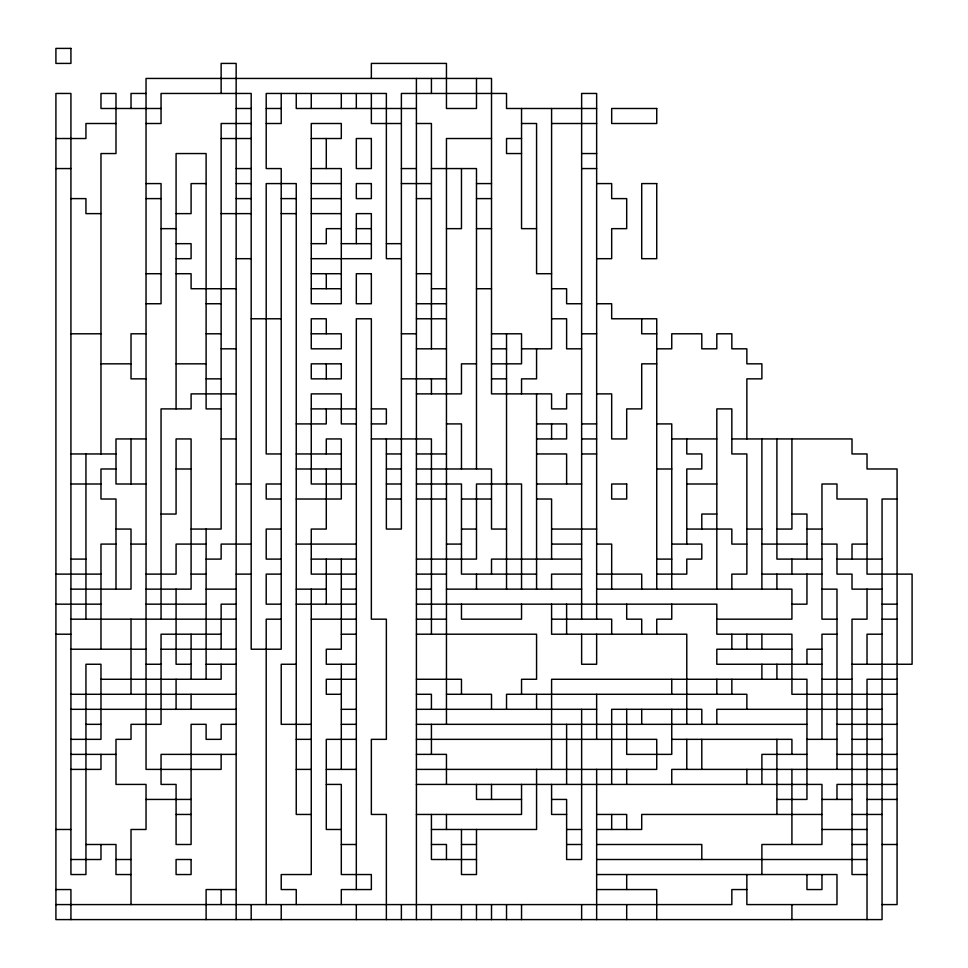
<?xml version="1.0" encoding="UTF-8"?>
<svg xmlns="http://www.w3.org/2000/svg" width="968" height="968" viewBox="0 0 968 968"><rect width="100%" height="100%" fill="white"/><g stroke="black" fill="none" stroke-linecap="round" stroke-linejoin="round"><path stroke-width="1.45" d="M146.035 93.46L131.019 93.46L131.019 108.489M161.051 108.489L100.975 108.489L100.975 93.46L115.991 93.46L115.991 153.549L100.975 153.549L100.975 453.956M236.156 108.489L251.184 108.489M266.2 108.489L281.216 108.489M416.409 108.489L296.244 108.489L296.244 93.46M596.651 108.489L506.53 108.489L506.53 93.46L401.381 93.46L401.381 529.06L386.365 529.06L386.365 438.94M115.991 123.505L85.946 123.505L85.946 138.521L55.914 138.521M146.035 123.505L161.051 123.505L161.051 93.46L251.184 93.46L251.184 649.225L281.216 649.225L281.216 168.565L266.2 168.565L266.2 93.46L386.365 93.46L386.365 258.686L401.381 258.686M251.184 123.505L221.14 123.505L221.14 529.06L191.095 529.06M266.2 123.505L281.216 123.505L281.216 93.46M401.381 123.505L371.349 123.505L371.349 93.46M416.409 123.505L431.425 123.505L431.425 348.819M521.546 123.505L536.574 123.505L536.574 273.714L551.591 273.714M551.591 123.505L596.651 123.505M221.14 138.521L251.184 138.521M311.26 138.521L341.305 138.521L341.305 123.505L311.26 123.505L311.26 303.746L341.305 303.746L341.305 168.565L311.26 168.565M491.514 138.521L446.454 138.521L446.454 724.33M521.546 138.521L506.53 138.521L506.53 153.549L521.546 153.549M581.635 153.549L596.651 153.549M55.914 168.565L70.93 168.565M236.156 168.565L251.184 168.565M401.381 168.565L416.409 168.565M431.425 168.565L476.486 168.565L476.486 468.984M581.635 168.565L596.651 168.565M146.035 183.581L161.051 183.581L161.051 303.746L146.035 303.746M206.111 183.581L191.095 183.581L191.095 213.626L176.079 213.626M236.156 183.581L251.184 183.581M311.26 183.581L341.305 183.581M401.381 183.581L431.425 183.581M476.486 183.581L491.514 183.581M596.651 183.581L611.679 183.581L611.679 198.609L626.695 198.609L626.695 228.654L611.679 228.654L611.679 258.686L596.651 258.686M70.93 198.609L85.946 198.609L85.946 213.626L100.975 213.626M146.035 198.609L161.051 198.609M236.156 198.609L251.184 198.609M281.216 198.609L296.244 198.609M311.26 198.609L341.305 198.609M416.409 198.609L431.425 198.609M476.486 198.609L491.514 198.609M221.14 213.626L251.184 213.626M281.216 213.626L296.244 213.626M311.26 213.626L341.305 213.626M161.051 228.654L176.079 228.654M341.305 228.654L326.289 228.654L326.289 243.67L311.26 243.67M356.321 228.654L371.349 228.654M446.454 228.654L461.47 228.654L461.47 168.565M476.486 228.654L491.514 228.654M536.574 228.654L521.546 228.654L521.546 108.489M176.079 243.67L191.095 243.67L191.095 258.686L176.079 258.686M341.305 243.67L371.349 243.67M386.365 243.67L401.381 243.67M236.156 258.686L251.184 258.686M311.26 258.686L371.349 258.686L371.349 213.626L356.321 213.626L356.321 243.67M146.035 273.714L161.051 273.714M176.079 273.714L191.095 273.714L191.095 288.73L236.156 288.73M311.26 273.714L341.305 273.714M416.409 273.714L431.425 273.714M311.26 288.73L341.305 288.73M431.425 288.73L446.454 288.73M476.486 288.73L491.514 288.73M551.591 288.73L566.619 288.73L566.619 303.746L581.635 303.746M206.111 303.746L221.14 303.746M416.409 303.746L446.454 303.746M596.651 303.746L611.679 303.746L611.679 318.774L656.74 318.774L656.74 589.149M251.184 318.774L281.216 318.774M416.409 318.774L446.454 318.774M551.591 318.774L566.619 318.774L566.619 348.819L581.635 348.819M70.93 333.791L100.975 333.791M146.035 333.791L131.019 333.791L131.019 378.851L146.035 378.851M206.111 333.791L221.14 333.791M311.26 333.791L341.305 333.791L341.305 348.819L311.26 348.819L311.26 318.774L326.289 318.774L326.289 333.791M401.381 333.791L416.409 333.791M491.514 333.791L521.546 333.791L521.546 363.835L491.514 363.835M581.635 333.791L596.651 333.791M656.74 333.791L641.711 333.791L641.711 318.774M221.14 348.819L236.156 348.819M416.409 348.819L446.454 348.819M491.514 348.819L506.53 348.819M521.546 348.819L551.591 348.819L551.591 108.489M656.74 348.819L671.756 348.819L671.756 333.791L701.8 333.791L701.8 348.819L716.816 348.819L716.816 333.791L731.844 333.791L731.844 348.819L746.86 348.819L746.86 363.835L761.889 363.835L761.889 378.851L746.86 378.851L746.86 438.94M100.975 363.835L131.019 363.835M176.079 363.835L206.111 363.835M476.486 363.835L461.47 363.835L461.47 393.879L416.409 393.879M656.74 363.835L641.711 363.835L641.711 408.895L626.695 408.895L626.695 438.94L611.679 438.94L611.679 393.879L596.651 393.879M206.111 378.851L221.14 378.851M401.381 378.851L446.454 378.851M491.514 378.851L506.53 378.851M236.156 393.879L191.095 393.879L191.095 408.895L161.051 408.895L161.051 619.181M581.635 393.879L566.619 393.879L566.619 408.895L551.591 408.895L551.591 393.879L491.514 393.879L491.514 78.444L146.035 78.444L146.035 769.391L221.14 769.391L221.14 754.375M221.14 408.895L206.111 408.895L206.111 153.549L176.079 153.549L176.079 408.895M311.26 408.895L356.321 408.895M371.349 408.895L386.365 408.895L386.365 423.911L371.349 423.911M296.244 423.911L326.289 423.911L326.289 408.895M356.321 423.911L341.305 423.911L341.305 393.879L311.26 393.879L311.26 484L356.321 484M446.454 423.911L461.47 423.911L461.47 468.984M536.574 423.911L566.619 423.911L566.619 438.94L536.574 438.94M581.635 423.911L596.651 423.911M656.74 423.911L671.756 423.911L671.756 589.149M146.035 438.94L115.991 438.94L115.991 484L146.035 484M221.14 438.94L236.156 438.94M371.349 438.94L431.425 438.94L431.425 634.209M581.635 438.94L596.651 438.94M671.756 438.94L716.816 438.94M731.844 438.94L852.009 438.94L852.009 453.956L867.025 453.956L867.025 468.984L897.07 468.984L897.07 904.584L882.054 904.584M70.93 453.956L115.991 453.956M281.216 453.956L266.2 453.956L266.2 183.581L296.244 183.581L296.244 814.451L311.26 814.451M296.244 453.956L341.305 453.956M386.365 453.956L401.381 453.956M416.409 453.956L446.454 453.956M536.574 453.956L566.619 453.956L566.619 484M581.635 453.956L596.651 453.956M115.991 468.984L100.975 468.984L100.975 499.016L115.991 499.016L115.991 589.149M176.079 468.984L191.095 468.984M296.244 468.984L341.305 468.984M386.365 468.984L401.381 468.984M416.409 468.984L491.514 468.984L491.514 529.06L506.53 529.06M656.74 468.984L671.756 468.984M70.93 484L100.975 484M236.156 484L251.184 484M281.216 484L266.2 484L266.2 499.016L281.216 499.016M386.365 484L401.381 484M416.409 484L461.47 484L461.47 574.121L536.574 574.121M536.574 484L581.635 484M686.784 484L716.816 484M296.244 499.016L341.305 499.016L341.305 438.94L326.289 438.94L326.289 453.956M386.365 499.016L401.381 499.016M416.409 499.016L446.454 499.016M461.47 499.016L491.514 499.016M536.574 499.016L551.591 499.016L551.591 559.105M897.07 499.016L882.054 499.016L882.054 919.6L55.914 919.6L55.914 93.46L70.93 93.46L70.93 874.54L85.946 874.54L85.946 664.254L100.975 664.254L100.975 739.346L70.93 739.346M161.051 514.044L176.079 514.044L176.079 438.94L191.095 438.94L191.095 589.149L146.035 589.149M716.816 514.044L701.8 514.044L701.8 529.06M791.921 514.044L806.949 514.044L806.949 559.105M115.991 529.06L131.019 529.06L131.019 589.149L70.93 589.149M281.216 529.06L266.2 529.06L266.2 559.105L281.216 559.105M461.47 529.06L476.486 529.06M551.591 529.06L596.651 529.06M686.784 529.06L731.844 529.06L731.844 544.089L746.86 544.089M746.86 529.06L761.889 529.06M776.905 529.06L791.921 529.06L791.921 438.94M806.949 529.06L821.965 529.06M115.991 544.089L100.975 544.089L100.975 649.225M131.019 544.089L146.035 544.089M206.111 544.089L176.079 544.089L176.079 574.121L146.035 574.121M251.184 544.089L221.14 544.089L221.14 559.105L206.111 559.105M296.244 544.089L356.321 544.089M446.454 544.089L461.47 544.089M551.591 544.089L581.635 544.089M596.651 544.089L611.679 544.089L611.679 589.149M671.756 544.089L701.8 544.089L701.8 559.105L686.784 559.105L686.784 574.121L656.74 574.121M761.889 544.089L806.949 544.089M821.965 544.089L836.981 544.089L836.981 574.121L852.009 574.121L852.009 589.149L882.054 589.149M867.025 544.089L852.009 544.089L852.009 559.105M70.93 559.105L85.946 559.105M311.26 559.105L356.321 559.105M416.409 559.105L476.486 559.105L476.486 484L521.546 484L521.546 589.149M581.635 559.105L491.514 559.105L491.514 574.121M656.74 559.105L671.756 559.105M821.965 559.105L776.905 559.105L776.905 438.94M836.981 559.105L882.054 559.105M55.914 574.121L100.975 574.121M191.095 574.121L206.111 574.121M236.156 574.121L251.184 574.121M281.216 574.121L266.2 574.121L266.2 604.165L281.216 604.165M356.321 574.121L311.26 574.121L311.26 529.06L326.289 529.06L326.289 468.984M416.409 574.121L446.454 574.121M581.635 574.121L551.591 574.121L551.591 589.149M596.651 574.121L641.711 574.121L641.711 589.149M761.889 574.121L821.965 574.121M206.111 589.149L236.156 589.149M296.244 589.149L326.289 589.149M341.305 589.149L356.321 589.149M416.409 589.149L431.425 589.149M446.454 589.149L581.635 589.149M596.651 589.149L791.921 589.149L791.921 619.181L716.816 619.181M821.965 589.149L836.981 589.149L836.981 769.391M55.914 604.165L100.975 604.165M146.035 604.165L206.111 604.165M236.156 604.165L221.14 604.165L221.14 649.225M296.244 604.165L356.321 604.165M416.409 604.165L716.816 604.165L716.816 634.209L791.921 634.209L791.921 694.286L897.07 694.286M791.921 604.165L806.949 604.165L806.949 574.121M882.054 604.165L897.07 604.165M70.93 619.181L236.156 619.181M281.216 619.181L266.2 619.181L266.2 904.584M311.26 619.181L356.321 619.181M416.409 619.181L446.454 619.181M551.591 619.181L611.679 619.181L611.679 634.209M836.981 619.181L821.965 619.181L821.965 484L836.981 484L836.981 499.016L867.025 499.016L867.025 574.121L912.086 574.121L912.086 664.254L852.009 664.254M882.054 619.181L897.07 619.181M55.914 634.209L70.93 634.209M221.14 634.209L161.051 634.209L161.051 724.33L131.019 724.33L131.019 739.346L115.991 739.346L115.991 784.419L146.035 784.419L146.035 829.479L131.019 829.479L131.019 904.584M341.305 634.209L356.321 634.209M416.409 634.209L536.574 634.209L536.574 679.27L521.546 679.27L521.546 694.286M836.981 634.209L821.965 634.209L821.965 739.346M882.054 634.209L867.025 634.209L867.025 664.254M70.93 649.225L146.035 649.225M161.051 649.225L236.156 649.225M791.921 649.225L716.816 649.225L716.816 664.254L821.965 664.254M821.965 649.225L806.949 649.225L806.949 664.254M146.035 664.254L161.051 664.254M191.095 664.254L176.079 664.254L176.079 589.149M206.111 664.254L236.156 664.254M296.244 664.254L281.216 664.254L281.216 724.33L311.26 724.33M356.321 664.254L326.289 664.254L326.289 649.225L341.305 649.225L341.305 559.105M100.975 679.27L221.14 679.27L221.14 664.254M356.321 679.27L326.289 679.27L326.289 694.286L341.305 694.286M416.409 679.27L461.47 679.27L461.47 694.286M821.965 679.27L852.009 679.27M897.07 679.27L867.025 679.27L867.025 919.6M70.93 694.286L236.156 694.286M416.409 694.286L431.425 694.286L431.425 709.314M446.454 694.286L491.514 694.286L491.514 709.314M70.93 709.314L236.156 709.314M341.305 709.314L356.321 709.314M416.409 709.314L596.651 709.314M882.054 709.314L716.816 709.314L716.816 724.33M85.946 724.33L100.975 724.33M236.156 724.33L221.14 724.33L221.14 739.346L206.111 739.346L206.111 724.33L191.095 724.33L191.095 844.495L176.079 844.495L176.079 784.419L161.051 784.419L161.051 754.375L236.156 754.375M341.305 724.33L356.321 724.33M416.409 724.33L806.949 724.33M836.981 724.33L897.07 724.33M296.244 739.346L311.26 739.346M356.321 739.346L326.289 739.346L326.289 829.479L341.305 829.479M416.409 739.346L656.74 739.346L656.74 769.391L416.409 769.391M671.756 739.346L791.921 739.346L791.921 754.375M806.949 739.346L836.981 739.346M852.009 739.346L882.054 739.346M70.93 754.375L115.991 754.375M416.409 754.375L446.454 754.375L446.454 784.419M806.949 754.375L761.889 754.375L761.889 784.419M836.981 754.375L897.07 754.375M70.93 769.391L100.975 769.391L100.975 754.375M296.244 769.391L311.26 769.391M326.289 769.391L356.321 769.391M897.07 769.391L671.756 769.391L671.756 784.419M326.289 784.419L341.305 784.419L341.305 874.54L371.349 874.54L371.349 889.556L341.305 889.556L341.305 904.584M416.409 784.419L821.965 784.419L821.965 844.495L761.889 844.495L761.889 874.54M897.07 784.419L836.981 784.419L836.981 799.435M146.035 799.435L191.095 799.435M521.546 799.435L476.486 799.435L476.486 784.419M551.591 799.435L566.619 799.435L566.619 859.511L581.635 859.511L581.635 709.314M776.905 799.435L806.949 799.435L806.949 679.27L551.591 679.27L551.591 769.391M821.965 799.435L852.009 799.435M867.025 799.435L897.07 799.435M176.079 814.451L191.095 814.451M416.409 814.451L521.546 814.451L521.546 784.419M566.619 814.451L551.591 814.451L551.591 784.419M596.651 814.451L626.695 814.451L626.695 829.479M821.965 814.451L641.711 814.451L641.711 829.479L596.651 829.479M852.009 814.451L882.054 814.451M55.914 829.479L70.93 829.479M431.425 829.479L536.574 829.479L536.574 769.391M566.619 829.479L581.635 829.479M821.965 829.479L867.025 829.479M85.946 844.495L115.991 844.495L115.991 874.54L131.019 874.54M341.305 844.495L356.321 844.495M431.425 844.495L446.454 844.495L446.454 859.511M461.47 844.495L476.486 844.495M566.619 844.495L581.635 844.495M596.651 844.495L701.8 844.495L701.8 859.511M852.009 844.495L867.025 844.495M882.054 844.495L897.07 844.495M70.93 859.511L100.975 859.511L100.975 844.495M115.991 859.511L131.019 859.511M476.486 859.511L431.425 859.511L431.425 814.451M596.651 859.511L867.025 859.511M596.651 874.54L836.981 874.54L836.981 904.584L746.86 904.584L746.86 874.54M867.025 874.54L852.009 874.54L852.009 619.181L867.025 619.181L867.025 589.149M55.914 889.556L70.93 889.556L70.93 919.6M236.156 889.556L206.111 889.556L206.111 919.6M596.651 889.556L656.74 889.556L656.74 919.6M746.86 889.556L731.844 889.556L731.844 904.584L55.914 904.584M821.965 874.54L821.965 889.556L806.949 889.556L806.949 874.54M791.921 559.105L791.921 574.121M791.921 769.391L791.921 844.495M791.921 904.584L791.921 919.6M776.905 574.121L776.905 589.149M776.905 664.254L776.905 679.27M776.905 739.346L776.905 814.451M761.889 438.94L761.889 589.149M761.889 634.209L761.889 649.225M761.889 664.254L761.889 679.27M746.86 634.209L746.86 649.225M746.86 709.314L746.86 694.286L506.53 694.286L506.53 709.314M746.86 769.391L746.86 784.419M731.844 589.149L731.844 574.121L746.86 574.121L746.86 453.956L731.844 453.956L731.844 408.895L716.816 408.895L716.816 589.149M731.844 634.209L731.844 649.225M731.844 679.27L731.844 694.286M716.816 679.27L716.816 694.286M701.8 724.33L701.8 709.314L611.679 709.314L611.679 784.419M701.8 739.346L701.8 769.391M686.784 438.94L686.784 453.956L701.8 453.956L701.8 468.984L686.784 468.984L686.784 544.089M686.784 724.33L686.784 634.209L551.591 634.209L551.591 604.165M686.784 739.346L686.784 769.391M671.756 604.165L671.756 619.181L656.74 619.181L656.74 634.209M671.756 679.27L671.756 694.286M671.756 709.314L671.756 754.375L626.695 754.375L626.695 709.314M641.711 634.209L641.711 619.181L626.695 619.181L626.695 604.165M641.711 709.314L641.711 724.33M626.695 769.391L626.695 784.419M626.695 874.54L626.695 889.556M626.695 904.584L626.695 919.6M611.679 814.451L611.679 829.479M596.651 619.181L596.651 93.46L581.635 93.46L581.635 619.181M596.651 634.209L596.651 664.254L581.635 664.254L581.635 634.209M596.651 694.286L596.651 739.346M596.651 769.391L596.651 919.6M581.635 904.584L581.635 919.6M566.619 604.165L566.619 634.209M566.619 724.33L566.619 784.419M551.591 423.911L551.591 438.94M536.574 348.819L536.574 378.851L521.546 378.851L521.546 393.879M536.574 393.879L536.574 589.149M536.574 694.286L536.574 709.314M521.546 604.165L521.546 619.181L461.47 619.181L461.47 604.165M521.546 904.584L521.546 919.6M506.53 333.791L506.53 589.149M506.53 904.584L506.53 919.6M491.514 784.419L491.514 799.435M491.514 904.584L491.514 919.6M476.486 78.444L476.486 108.489L446.454 108.489L446.454 63.416L371.349 63.416L371.349 78.444M476.486 574.121L476.486 589.149M476.486 829.479L476.486 874.54L461.47 874.54L461.47 829.479M476.486 904.584L476.486 919.6M461.47 904.584L461.47 919.6M446.454 814.451L446.454 829.479M431.425 78.444L431.425 93.46M431.425 378.851L431.425 393.879M431.425 724.33L431.425 754.375M431.425 904.584L431.425 919.6M416.409 78.444L416.409 919.6M401.381 904.584L401.381 919.6M386.365 919.6L386.365 814.451L371.349 814.451L371.349 739.346L386.365 739.346L386.365 619.181L371.349 619.181L371.349 318.774L356.321 318.774L356.321 889.556M356.321 93.46L356.321 108.489M356.321 904.584L356.321 919.6M341.305 93.46L341.305 108.489M341.305 664.254L341.305 769.391M326.289 138.521L326.289 168.565M326.289 273.714L326.289 288.73M326.289 363.835L326.289 378.851M326.289 559.105L326.289 604.165M311.26 93.46L311.26 108.489M311.26 589.149L311.26 874.54L281.216 874.54L281.216 889.556L296.244 889.556L296.244 904.584M281.216 904.584L281.216 919.6M251.184 904.584L251.184 919.6M236.156 919.6L236.156 63.416L221.14 63.416L221.14 93.46M221.14 889.556L221.14 904.584M206.111 529.06L206.111 679.27M191.095 634.209L191.095 679.27M191.095 694.286L191.095 709.314M176.079 679.27L176.079 709.314M131.019 438.94L131.019 484M131.019 619.181L131.019 694.286M85.946 453.956L85.946 619.181M70.93 48.4L55.914 48.4L55.914 63.416L70.93 63.416L70.93 48.4M656.74 108.489L611.679 108.489L611.679 123.505L656.74 123.505L656.74 108.489M371.349 138.521L356.321 138.521L356.321 168.565L371.349 168.565L371.349 138.521M371.349 183.581L356.321 183.581L356.321 198.609L371.349 198.609L371.349 183.581M656.74 183.581L641.711 183.581L641.711 258.686L656.74 258.686L656.74 183.581M371.349 273.714L356.321 273.714L356.321 303.746L371.349 303.746L371.349 273.714M341.305 363.835L311.26 363.835L311.26 378.851L341.305 378.851L341.305 363.835M626.695 484L611.679 484L611.679 499.016L626.695 499.016L626.695 484M191.095 859.511L176.079 859.511L176.079 874.54L191.095 874.54L191.095 859.511"/></g></svg>
